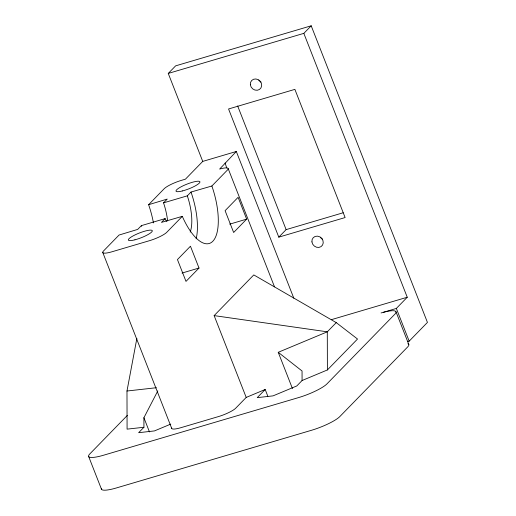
<?xml version="1.0" encoding="UTF-8"?>
<svg xmlns="http://www.w3.org/2000/svg" width="516" height="516" viewBox="0 0 516 516"><rect width="100%" height="100%" fill="white"/><g stroke="black" fill="none" stroke-linecap="round" stroke-linejoin="round"><path stroke-width="0.77" d="M157.806 390.889L143.912 417.728L143.938 427.261L127.084 429.144L126.981 391.018L136.875 338.354M293.81 298.196L236.315 151.485L219.623 169.074A14.642 2.896 -21.4 0 1 226.505 167.887L226.814 167.906A14.642 2.896 -21.4 0 1 227.421 170.048L211.87 186.005L191.01 192.049L187.327 195.835L163.553 202.859A36.455 14.306 73.5 0 1 167.623 220.938M153.439 222.918A48.407 18.995 73.5 0 0 148.614 204.704L164.165 188.746A14.642 2.896 -21.4 0 1 181.567 180.316L185.418 179.181L202.736 161.405L168.255 73.427L175.634 65.855L311.2 25.8L427.442 322.41L409.169 341.16L407.666 341.605M168.255 73.427L303.834 33.359L311.2 25.8M166.468 221.396A36.455 14.306 73.5 0 1 165.139 218.603L141.365 225.634L137.675 229.414L119.054 235.038L103.503 250.995A14.642 2.896 -21.4 0 0 111.927 251.789L149.356 240.727A14.642 2.896 -21.4 0 0 166.758 232.303L182.309 216.346A48.407 18.995 73.5 0 0 212.798 241.269A48.407 18.995 73.5 0 0 211.87 186.005M163.553 202.859L167.242 199.079L148.614 204.704M165.139 218.603L161.45 222.39L182.309 216.346M199.008 268.036L185.999 281.394L177.446 259.574L190.456 246.222L199.008 268.036L182.038 273.054M246.654 219.139L233.645 232.49L225.099 210.676L238.108 197.318L246.654 219.139L229.685 224.157M278.795 237.147L345.114 217.552L294.881 89.371L228.562 108.973L278.795 237.147L286.128 229.626L343.185 212.76M171.693 428.074A14.642 2.896 -21.4 0 0 180.864 427.693L218.287 416.631A14.642 2.896 -21.4 0 0 235.696 408.208L246.203 397.423L214.14 315.611L253.788 274.918L336.251 322.616L357.523 339.031L327.396 369.946L302.079 380.524L296.79 385.955L273.054 395.869L257.252 397.636L265.192 389.49L267.81 396.185M127.342 415.406L89.797 453.938A23.904 4.728 -21.4 0 0 103.548 455.228L298.59 397.584A23.904 4.728 -21.4 0 0 327.002 383.833L394.811 314.244A23.904 4.728 -21.4 0 0 381.06 312.954M143.938 427.261L138.649 432.692L154.452 430.918L170.77 424.1M336.251 322.616L327.292 331.82L278.24 352.305L292.437 388.548M383.582 312.245L396.346 308.433L407.247 297.242L303.834 33.359M246.203 397.423L265.192 389.49M202.736 161.405L236.315 151.485M331.343 319.675L407.247 297.242M126.981 391.018L156.445 387.716M214.14 315.611L327.292 331.82L327.396 369.946M278.24 352.305L302.054 370.991L302.079 380.524M396.346 308.433L409.169 341.16M395.972 311.728L408.801 344.456M237.657 105.948L286.128 229.626M228.156 168.577L274.506 286.844M102.768 252.472L171.705 428.377M143.912 417.728L149.479 431.937M88.636 456.454L101.459 489.174M225.099 162.998L226.711 167.9M191.01 192.049A48.407 18.995 73.5 0 1 196.138 238.824M141.687 226.343A36.455 14.306 73.5 0 1 141.365 225.634M187.327 195.835A36.455 14.306 73.5 0 1 190.185 232.11M101.4 488.581A23.904 4.728 -21.4 0 0 116.377 487.955L311.412 430.312A23.904 4.728 -21.4 0 0 339.831 416.56L407.64 346.971A23.904 4.728 -21.4 0 0 408.408 343.985M407.853 343.714A23.904 4.728 -21.4 0 1 408.291 343.908M322.681 239.23A5.979 5.366 44.3 0 1 320.359 237.186M261.115 82.063A5.979 5.366 44.3 0 1 258.793 80.019M134.934 239.811A12.848 2.541 -21.4 0 0 152.297 230.723A12.848 2.541 -21.4 0 0 133.728 235.56A12.848 2.541 -21.4 0 0 134.934 239.811M182.58 190.907A12.848 2.541 -21.4 0 0 199.944 181.819A12.848 2.541 -21.4 0 0 181.374 186.657A12.848 2.541 -21.4 0 0 182.58 190.907M311.922 241.888A5.979 5.366 44.3 0 0 320.997 246.661A5.979 5.366 44.3 0 0 319.785 236.838A5.979 5.366 44.3 0 0 311.922 241.888M250.35 84.721A5.979 5.366 44.3 0 0 259.425 89.494A5.979 5.366 44.3 0 0 258.213 79.67A5.979 5.366 44.3 0 0 250.35 84.721"/></g></svg>
